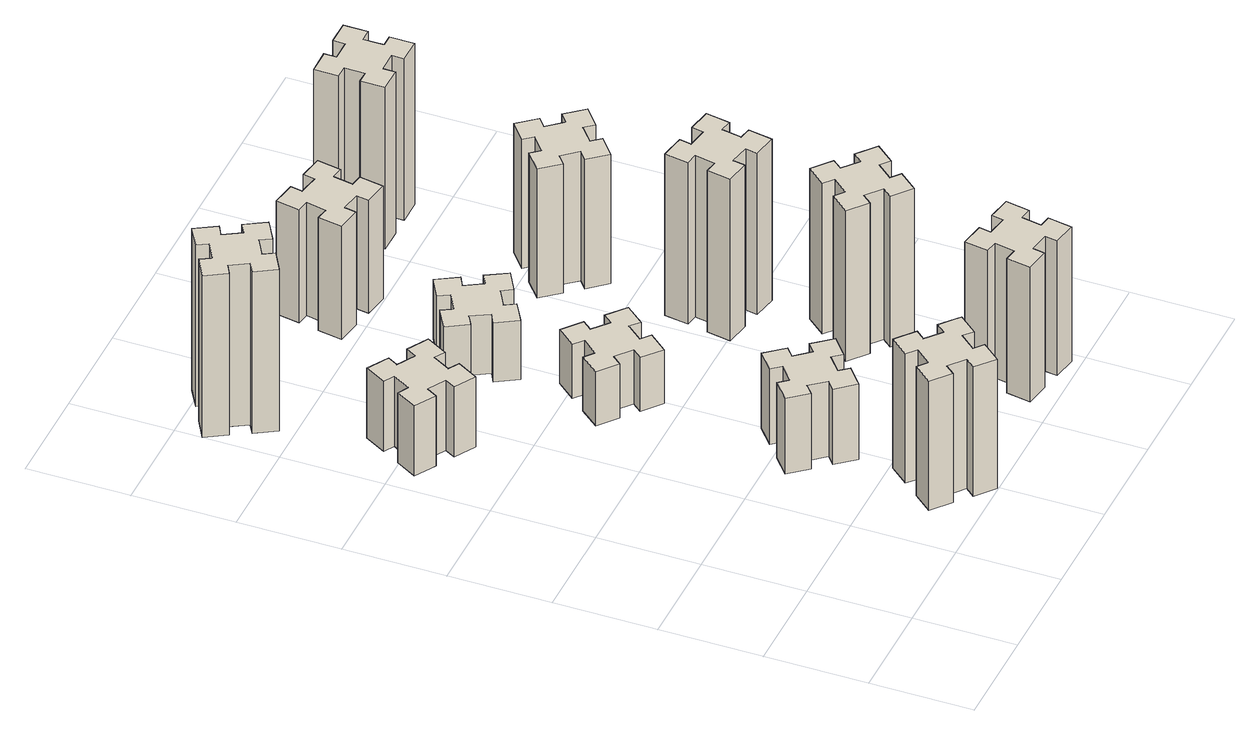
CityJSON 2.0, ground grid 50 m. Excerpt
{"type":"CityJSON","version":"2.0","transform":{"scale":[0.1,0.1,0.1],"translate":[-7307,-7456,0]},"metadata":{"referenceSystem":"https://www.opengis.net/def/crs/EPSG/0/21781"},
"CityObjects":{
"building1":{"type":"Building","attributes":{"class":"1000","function":"1000","usage":"1000","yearOfConstruction":2016,"roofType":"1000","measuredHeight":72,"storeysAboveGround":30,"storeysBelowGround":0},"geometry":[{"type":"Solid","lod":"1","boundaries":[[[[0,1,2,3,4,5,6,7,8,9,10,11,12,13,14,15,16,17,18,19]],[[17,16,20,21]],[[16,15,22,20]],[[15,14,23,22]],[[14,13,24,23]],[[13,12,25,24]],[[12,11,26,25]],[[11,10,27,26]],[[10,9,28,27]],[[9,8,29,28]],[[8,7,30,29]],[[7,6,31,30]],[[6,5,32,31]],[[5,4,33,32]],[[4,3,34,33]],[[3,2,35,34]],[[2,1,36,35]],[[1,0,37,36]],[[0,19,38,37]],[[19,18,39,38]],[[18,17,21,39]],[[24,25,26,27,28,29,30,31,32,33,34,35,36,37,38,39,21,20,22,23]]]]}]},
"building2":{"type":"Building","attributes":{"class":"1000","function":"1000","usage":"1000","yearOfConstruction":2016,"roofType":"1000","measuredHeight":39,"storeysAboveGround":30,"storeysBelowGround":0},"geometry":[{"type":"Solid","lod":"1","boundaries":[[[[40,41,42,43,44,45,46,47,48,49,50,51,52,53,54,55,56,57,58,59]],[[57,56,60,61]],[[56,55,62,60]],[[55,54,63,62]],[[54,53,64,63]],[[53,52,65,64]],[[52,51,66,65]],[[51,50,67,66]],[[50,49,68,67]],[[49,48,69,68]],[[48,47,70,69]],[[47,46,71,70]],[[46,45,72,71]],[[45,44,73,72]],[[44,43,74,73]],[[43,42,75,74]],[[42,41,76,75]],[[41,40,77,76]],[[40,59,78,77]],[[59,58,79,78]],[[58,57,61,79]],[[64,65,66,67,68,69,70,71,72,73,74,75,76,77,78,79,61,60,62,63]]]]}]},
"building3":{"type":"Building","attributes":{"class":"1000","function":"1000","usage":"1000","yearOfConstruction":2016,"roofType":"1000","measuredHeight":90,"storeysAboveGround":30,"storeysBelowGround":0},"geometry":[{"type":"Solid","lod":"1","boundaries":[[[[80,81,82,83,84,85,86,87,88,89,90,91,92,93,94,95,96,97,98,99]],[[97,96,100,101]],[[96,95,102,100]],[[95,94,103,102]],[[94,93,104,103]],[[93,92,105,104]],[[92,91,106,105]],[[91,90,107,106]],[[90,89,108,107]],[[89,88,109,108]],[[88,87,110,109]],[[87,86,111,110]],[[86,85,112,111]],[[85,84,113,112]],[[84,83,114,113]],[[83,82,115,114]],[[82,81,116,115]],[[81,80,117,116]],[[80,99,118,117]],[[99,98,119,118]],[[98,97,101,119]],[[104,105,106,107,108,109,110,111,112,113,114,115,116,117,118,119,101,100,102,103]]]]}]},
"building4":{"type":"Building","attributes":{"class":"1000","function":"1000","usage":"1000","yearOfConstruction":2016,"roofType":"1000","measuredHeight":42,"storeysAboveGround":30,"storeysBelowGround":0},"geometry":[{"type":"Solid","lod":"1","boundaries":[[[[120,121,122,123,124,125,126,127,128,129,130,131,132,133,134,135,136,137,138,139]],[[137,136,140,141]],[[136,135,142,140]],[[135,134,143,142]],[[134,133,144,143]],[[133,132,145,144]],[[132,131,146,145]],[[131,130,147,146]],[[130,129,148,147]],[[129,128,149,148]],[[128,127,150,149]],[[127,126,151,150]],[[126,125,152,151]],[[125,124,153,152]],[[124,123,154,153]],[[123,122,155,154]],[[122,121,156,155]],[[121,120,157,156]],[[120,139,158,157]],[[139,138,159,158]],[[138,137,141,159]],[[144,145,146,147,148,149,150,151,152,153,154,155,156,157,158,159,141,140,142,143]]]]}]},
"building5":{"type":"Building","attributes":{"class":"1000","function":"1000","usage":"1000","yearOfConstruction":2016,"roofType":"1000","measuredHeight":30,"storeysAboveGround":30,"storeysBelowGround":0},"geometry":[{"type":"Solid","lod":"1","boundaries":[[[[160,161,162,163,164,165,166,167,168,169,170,171,172,173,174,175,176,177,178,179]],[[177,176,180,181]],[[176,175,182,180]],[[175,174,183,182]],[[174,173,184,183]],[[173,172,185,184]],[[172,171,186,185]],[[171,170,187,186]],[[170,169,188,187]],[[169,168,189,188]],[[168,167,190,189]],[[167,166,191,190]],[[166,165,192,191]],[[165,164,193,192]],[[164,163,194,193]],[[163,162,195,194]],[[162,161,196,195]],[[161,160,197,196]],[[160,179,198,197]],[[179,178,199,198]],[[178,177,181,199]],[[184,185,186,187,188,189,190,191,192,193,194,195,196,197,198,199,181,180,182,183]]]]}]},
"building6":{"type":"Building","attributes":{"class":"1000","function":"1000","usage":"1000","yearOfConstruction":2016,"roofType":"1000","measuredHeight":33,"storeysAboveGround":30,"storeysBelowGround":0},"geometry":[{"type":"Solid","lod":"1","boundaries":[[[[200,201,202,203,204,205,206,207,208,209,210,211,212,213,214,215,216,217,218,219]],[[217,216,220,221]],[[216,215,222,220]],[[215,214,223,222]],[[214,213,224,223]],[[213,212,225,224]],[[212,211,226,225]],[[211,210,227,226]],[[210,209,228,227]],[[209,208,229,228]],[[208,207,230,229]],[[207,206,231,230]],[[206,205,232,231]],[[205,204,233,232]],[[204,203,234,233]],[[203,202,235,234]],[[202,201,236,235]],[[201,200,237,236]],[[200,219,238,237]],[[219,218,239,238]],[[218,217,221,239]],[[224,225,226,227,228,229,230,231,232,233,234,235,236,237,238,239,221,220,222,223]]]]}]},
"building7":{"type":"Building","attributes":{"class":"1000","function":"1000","usage":"1000","yearOfConstruction":2016,"roofType":"1000","measuredHeight":75,"storeysAboveGround":30,"storeysBelowGround":0},"geometry":[{"type":"Solid","lod":"1","boundaries":[[[[240,241,242,243,244,245,246,247,248,249,250,251,252,253,254,255,256,257,258,259]],[[257,256,260,261]],[[256,255,262,260]],[[255,254,263,262]],[[254,253,264,263]],[[253,252,265,264]],[[252,251,266,265]],[[251,250,267,266]],[[250,249,268,267]],[[249,248,269,268]],[[248,247,270,269]],[[247,246,271,270]],[[246,245,272,271]],[[245,244,273,272]],[[244,243,274,273]],[[243,242,275,274]],[[242,241,276,275]],[[241,240,277,276]],[[240,259,278,277]],[[259,258,279,278]],[[258,257,261,279]],[[264,265,266,267,268,269,270,271,272,273,274,275,276,277,278,279,261,260,262,263]]]]}]},
"building8":{"type":"Building","attributes":{"class":"1000","function":"1000","usage":"1000","yearOfConstruction":2016,"roofType":"1000","measuredHeight":63,"storeysAboveGround":30,"storeysBelowGround":0},"geometry":[{"type":"Solid","lod":"1","boundaries":[[[[280,281,282,283,284,285,286,287,288,289,290,291,292,293,294,295,296,297,298,299]],[[297,296,300,301]],[[296,295,302,300]],[[295,294,303,302]],[[294,293,304,303]],[[293,292,305,304]],[[292,291,306,305]],[[291,290,307,306]],[[290,289,308,307]],[[289,288,309,308]],[[288,287,310,309]],[[287,286,311,310]],[[286,285,312,311]],[[285,284,313,312]],[[284,283,314,313]],[[283,282,315,314]],[[282,281,316,315]],[[281,280,317,316]],[[280,299,318,317]],[[299,298,319,318]],[[298,297,301,319]],[[304,305,306,307,308,309,310,311,312,313,314,315,316,317,318,319,301,300,302,303]]]]}]},
"building9":{"type":"Building","attributes":{"class":"1000","function":"1000","usage":"1000","yearOfConstruction":2016,"roofType":"1000","measuredHeight":84,"storeysAboveGround":30,"storeysBelowGround":0},"geometry":[{"type":"Solid","lod":"1","boundaries":[[[[320,321,322,323,324,325,326,327,328,329,330,331,332,333,334,335,336,337,338,339]],[[337,336,340,341]],[[336,335,342,340]],[[335,334,343,342]],[[334,333,344,343]],[[333,332,345,344]],[[332,331,346,345]],[[331,330,347,346]],[[330,329,348,347]],[[329,328,349,348]],[[328,327,350,349]],[[327,326,351,350]],[[326,325,352,351]],[[325,324,353,352]],[[324,323,354,353]],[[323,322,355,354]],[[322,321,356,355]],[[321,320,357,356]],[[320,339,358,357]],[[339,338,359,358]],[[338,337,341,359]],[[344,345,346,347,348,349,350,351,352,353,354,355,356,357,358,359,341,340,342,343]]]]}]},
"building10":{"type":"Building","attributes":{"class":"1000","function":"1000","usage":"1000","yearOfConstruction":2016,"roofType":"1000","measuredHeight":90,"storeysAboveGround":30,"storeysBelowGround":0},"geometry":[{"type":"Solid","lod":"1","boundaries":[[[[360,361,362,363,364,365,366,367,368,369,370,371,372,373,374,375,376,377,378,379]],[[377,376,380,381]],[[376,375,382,380]],[[375,374,383,382]],[[374,373,384,383]],[[373,372,385,384]],[[372,371,386,385]],[[371,370,387,386]],[[370,369,388,387]],[[369,368,389,388]],[[368,367,390,389]],[[367,366,391,390]],[[366,365,392,391]],[[365,364,393,392]],[[364,363,394,393]],[[363,362,395,394]],[[362,361,396,395]],[[361,360,397,396]],[[360,379,398,397]],[[379,378,399,398]],[[378,377,381,399]],[[384,385,386,387,388,389,390,391,392,393,394,395,396,397,398,399,381,380,382,383]]]]}]},
"building11":{"type":"Building","attributes":{"class":"1000","function":"1000","usage":"1000","yearOfConstruction":2016,"roofType":"1000","measuredHeight":72,"storeysAboveGround":30,"storeysBelowGround":0},"geometry":[{"type":"Solid","lod":"1","boundaries":[[[[400,401,402,403,404,405,406,407,408,409,410,411,412,413,414,415,416,417,418,419]],[[417,416,420,421]],[[416,415,422,420]],[[415,414,423,422]],[[414,413,424,423]],[[413,412,425,424]],[[412,411,426,425]],[[411,410,427,426]],[[410,409,428,427]],[[409,408,429,428]],[[408,407,430,429]],[[407,406,431,430]],[[406,405,432,431]],[[405,404,433,432]],[[404,403,434,433]],[[403,402,435,434]],[[402,401,436,435]],[[401,400,437,436]],[[400,419,438,437]],[[419,418,439,438]],[[418,417,421,439]],[[424,425,426,427,428,429,430,431,432,433,434,435,436,437,438,439,421,420,422,423]]]]}]},
"building12":{"type":"Building","attributes":{"class":"1000","function":"1000","usage":"1000","yearOfConstruction":2016,"roofType":"1000","measuredHeight":90,"storeysAboveGround":30,"storeysBelowGround":0},"geometry":[{"type":"Solid","lod":"1","boundaries":[[[[440,441,442,443,444,445,446,447,448,449,450,451,452,453,454,455,456,457,458,459]],[[457,456,460,461]],[[456,455,462,460]],[[455,454,463,462]],[[454,453,464,463]],[[453,452,465,464]],[[452,451,466,465]],[[451,450,467,466]],[[450,449,468,467]],[[449,448,469,468]],[[448,447,470,469]],[[447,446,471,470]],[[446,445,472,471]],[[445,444,473,472]],[[444,443,474,473]],[[443,442,475,474]],[[442,441,476,475]],[[441,440,477,476]],[[440,459,478,477]],[[459,458,479,478]],[[458,457,461,479]],[[464,465,466,467,468,469,470,471,472,473,474,475,476,477,478,479,461,460,462,463]]]]}]}
},
"vertices":[
[866,193,0],[943,129,0],[904,83,0],[996,6,0],[1073,98,0],[1027,136,0],[1092,213,0],[1138,174,0],[1215,266,0],[1123,343,0],[1084,297,0],[1008,362,0],[1046,408,0],[954,485,0],[877,393,0],[923,354,0],[859,278,0],[813,316,0],[736,224,0],[828,147,0],[859,278,720],[813,316,720],[923,354,720],[877,393,720],[954,485,720],[1046,408,720],[1008,362,720],[1084,297,720],[1123,343,720],[1215,266,720],[1138,174,720],[1092,213,720],[1027,136,720],[1073,98,720],[996,6,720],[904,83,720],[943,129,720],[866,193,720],[828,147,720],[736,224,720],
[406,2367,0],[456,2454,0],[508,2424,0],[568,2528,0],[464,2588,0],[434,2536,0],[347,2586,0],[377,2638,0],[273,2698,0],[213,2594,0],[265,2564,0],[215,2477,0],[163,2507,0],[103,2403,0],[207,2343,0],[237,2395,0],[324,2345,0],[294,2293,0],[398,2233,0],[458,2337,0],[324,2345,390],[294,2293,390],[237,2395,390],[207,2343,390],[103,2403,390],[163,2507,390],[215,2477,390],[265,2564,390],[213,2594,390],[273,2698,390],[377,2638,390],[347,2586,390],[434,2536,390],[464,2588,390],[568,2528,390],[508,2424,390],[456,2454,390],[406,2367,390],[458,2337,390],[398,2233,390],
[224,3426,0],[137,3376,0],[107,3428,0],[3,3368,0],[63,3264,0],[115,3294,0],[165,3207,0],[113,3177,0],[173,3073,0],[277,3133,0],[247,3185,0],[334,3235,0],[364,3183,0],[468,3243,0],[408,3347,0],[356,3317,0],[306,3404,0],[358,3434,0],[298,3538,0],[194,3478,0],[306,3404,900],[358,3434,900],[356,3317,900],[408,3347,900],[468,3243,900],[364,3183,900],[334,3235,900],[247,3185,900],[277,3133,900],[173,3073,900],[113,3177,900],[165,3207,900],[115,3294,900],[63,3264,900],[3,3368,900],[107,3428,900],[137,3376,900],[224,3426,900],[194,3478,900],[298,3538,900],
[943,1002,0],[866,937,0],[828,983,0],[736,906,0],[813,814,0],[859,853,0],[923,776,0],[877,738,0],[954,646,0],[1046,723,0],[1008,769,0],[1084,833,0],[1123,787,0],[1215,864,0],[1138,956,0],[1092,918,0],[1027,994,0],[1073,1033,0],[996,1125,0],[904,1048,0],[1027,994,420],[1073,1033,420],[1092,918,420],[1138,956,420],[1215,864,420],[1123,787,420],[1084,833,420],[1008,769,420],[1046,723,420],[954,646,420],[877,738,420],[923,776,420],[859,853,420],[813,814,420],[736,906,420],[828,983,420],[866,937,420],[943,1002,420],[904,1048,420],[996,1125,420],
[1084,1877,0],[1008,1942,0],[1046,1988,0],[954,2065,0],[877,1973,0],[923,1934,0],[859,1858,0],[813,1896,0],[736,1804,0],[828,1727,0],[866,1773,0],[943,1709,0],[904,1663,0],[996,1586,0],[1073,1678,0],[1027,1716,0],[1092,1793,0],[1138,1754,0],[1215,1846,0],[1123,1923,0],[1092,1793,300],[1138,1754,300],[1027,1716,300],[1073,1678,300],[996,1586,300],[904,1663,300],[943,1709,300],[866,1773,300],[828,1727,300],[736,1804,300],[813,1896,300],[859,1858,300],[923,1934,300],[877,1973,300],[954,2065,300],[1046,1988,300],[1008,1942,300],[1084,1877,300],[1123,1923,300],[1215,1846,300],
[855,2454,0],[905,2367,0],[853,2337,0],[913,2233,0],[1017,2293,0],[987,2345,0],[1074,2395,0],[1104,2343,0],[1208,2403,0],[1148,2507,0],[1096,2477,0],[1046,2564,0],[1098,2594,0],[1038,2698,0],[934,2638,0],[964,2586,0],[877,2536,0],[847,2588,0],[743,2528,0],[803,2424,0],[877,2536,330],[847,2588,330],[964,2586,330],[934,2638,330],[1038,2698,330],[1098,2594,330],[1046,2564,330],[1096,2477,330],[1148,2507,330],[1208,2403,330],[1104,2343,330],[1074,2395,330],[987,2345,330],[1017,2293,330],[913,2233,330],[853,2337,330],[905,2367,330],[855,2454,330],[803,2424,330],[743,2528,330],
[1884,345,0],[1785,362,0],[1796,421,0],[1677,442,0],[1657,324,0],[1716,314,0],[1698,215,0],[1639,226,0],[1618,107,0],[1737,87,0],[1747,146,0],[1845,128,0],[1835,69,0],[1953,48,0],[1974,167,0],[1915,177,0],[1932,275,0],[1991,265,0],[2012,383,0],[1894,404,0],[1932,275,750],[1991,265,750],[1915,177,750],[1974,167,750],[1953,48,750],[1835,69,750],[1845,128,750],[1747,146,750],[1737,87,750],[1618,107,750],[1639,226,750],[1698,215,750],[1716,314,750],[1657,324,750],[1677,442,750],[1796,421,750],[1785,362,750],[1884,345,750],[1894,404,750],[2012,383,750],
[976,3274,0],[958,3175,0],[899,3186,0],[878,3067,0],[997,3047,0],[1007,3106,0],[1105,3088,0],[1095,3029,0],[1213,3008,0],[1234,3127,0],[1175,3137,0],[1192,3235,0],[1251,3225,0],[1272,3343,0],[1154,3364,0],[1144,3305,0],[1045,3322,0],[1056,3381,0],[937,3402,0],[917,3284,0],[1045,3322,630],[1056,3381,630],[1144,3305,630],[1154,3364,630],[1272,3343,630],[1251,3225,630],[1192,3235,630],[1175,3137,630],[1234,3127,630],[1213,3008,630],[1095,3029,630],[1105,3088,630],[1007,3106,630],[997,3047,630],[878,3067,630],[899,3186,630],[958,3175,630],[976,3274,630],[917,3284,630],[937,3402,630],
[1867,876,0],[1932,953,0],[1978,914,0],[2055,1006,0],[1963,1083,0],[1924,1037,0],[1848,1102,0],[1886,1148,0],[1794,1225,0],[1717,1133,0],[1763,1094,0],[1699,1018,0],[1653,1056,0],[1576,964,0],[1668,887,0],[1706,933,0],[1783,869,0],[1744,823,0],[1836,746,0],[1913,838,0],[1783,869,840],[1744,823,840],[1706,933,840],[1668,887,840],[1576,964,840],[1653,1056,840],[1699,1018,840],[1763,1094,840],[1717,1133,840],[1794,1225,840],[1886,1148,840],[1848,1102,840],[1924,1037,840],[1963,1083,840],[2055,1006,840],[1978,914,840],[1932,953,840],[1867,876,840],[1913,838,840],[1836,746,840],
[1647,1526,0],[1745,1508,0],[1735,1449,0],[1853,1428,0],[1874,1547,0],[1815,1557,0],[1832,1655,0],[1891,1645,0],[1912,1763,0],[1794,1784,0],[1784,1725,0],[1685,1742,0],[1696,1801,0],[1577,1822,0],[1557,1704,0],[1616,1694,0],[1598,1595,0],[1539,1606,0],[1518,1487,0],[1637,1467,0],[1598,1595,900],[1539,1606,900],[1616,1694,900],[1557,1704,900],[1577,1822,900],[1696,1801,900],[1685,1742,900],[1784,1725,900],[1794,1784,900],[1912,1763,900],[1891,1645,900],[1832,1655,900],[1815,1557,900],[1874,1547,900],[1853,1428,900],[1735,1449,900],[1745,1508,900],[1647,1526,900],[1637,1467,900],[1518,1487,900],
[1599,2333,0],[1663,2256,0],[1617,2218,0],[1694,2126,0],[1786,2203,0],[1748,2249,0],[1824,2313,0],[1863,2267,0],[1955,2344,0],[1878,2436,0],[1832,2398,0],[1767,2474,0],[1813,2513,0],[1736,2605,0],[1644,2528,0],[1683,2482,0],[1606,2417,0],[1568,2463,0],[1476,2386,0],[1553,2294,0],[1606,2417,720],[1568,2463,720],[1683,2482,720],[1644,2528,720],[1736,2605,720],[1813,2513,720],[1767,2474,720],[1832,2398,720],[1878,2436,720],[1955,2344,720],[1863,2267,720],[1824,2313,720],[1748,2249,720],[1786,2203,720],[1694,2126,720],[1617,2218,720],[1663,2256,720],[1599,2333,720],[1553,2294,720],[1476,2386,720],
[1665,3195,0],[1765,3195,0],[1765,3135,0],[1885,3135,0],[1885,3255,0],[1825,3255,0],[1825,3355,0],[1885,3355,0],[1885,3475,0],[1765,3475,0],[1765,3415,0],[1665,3415,0],[1665,3475,0],[1545,3475,0],[1545,3355,0],[1605,3355,0],[1605,3255,0],[1545,3255,0],[1545,3135,0],[1665,3135,0],[1605,3255,900],[1545,3255,900],[1605,3355,900],[1545,3355,900],[1545,3475,900],[1665,3475,900],[1665,3415,900],[1765,3415,900],[1765,3475,900],[1885,3475,900],[1885,3355,900],[1825,3355,900],[1825,3255,900],[1885,3255,900],[1885,3135,900],[1765,3135,900],[1765,3195,900],[1665,3195,900],[1665,3135,900],[1545,3135,900]
]}
